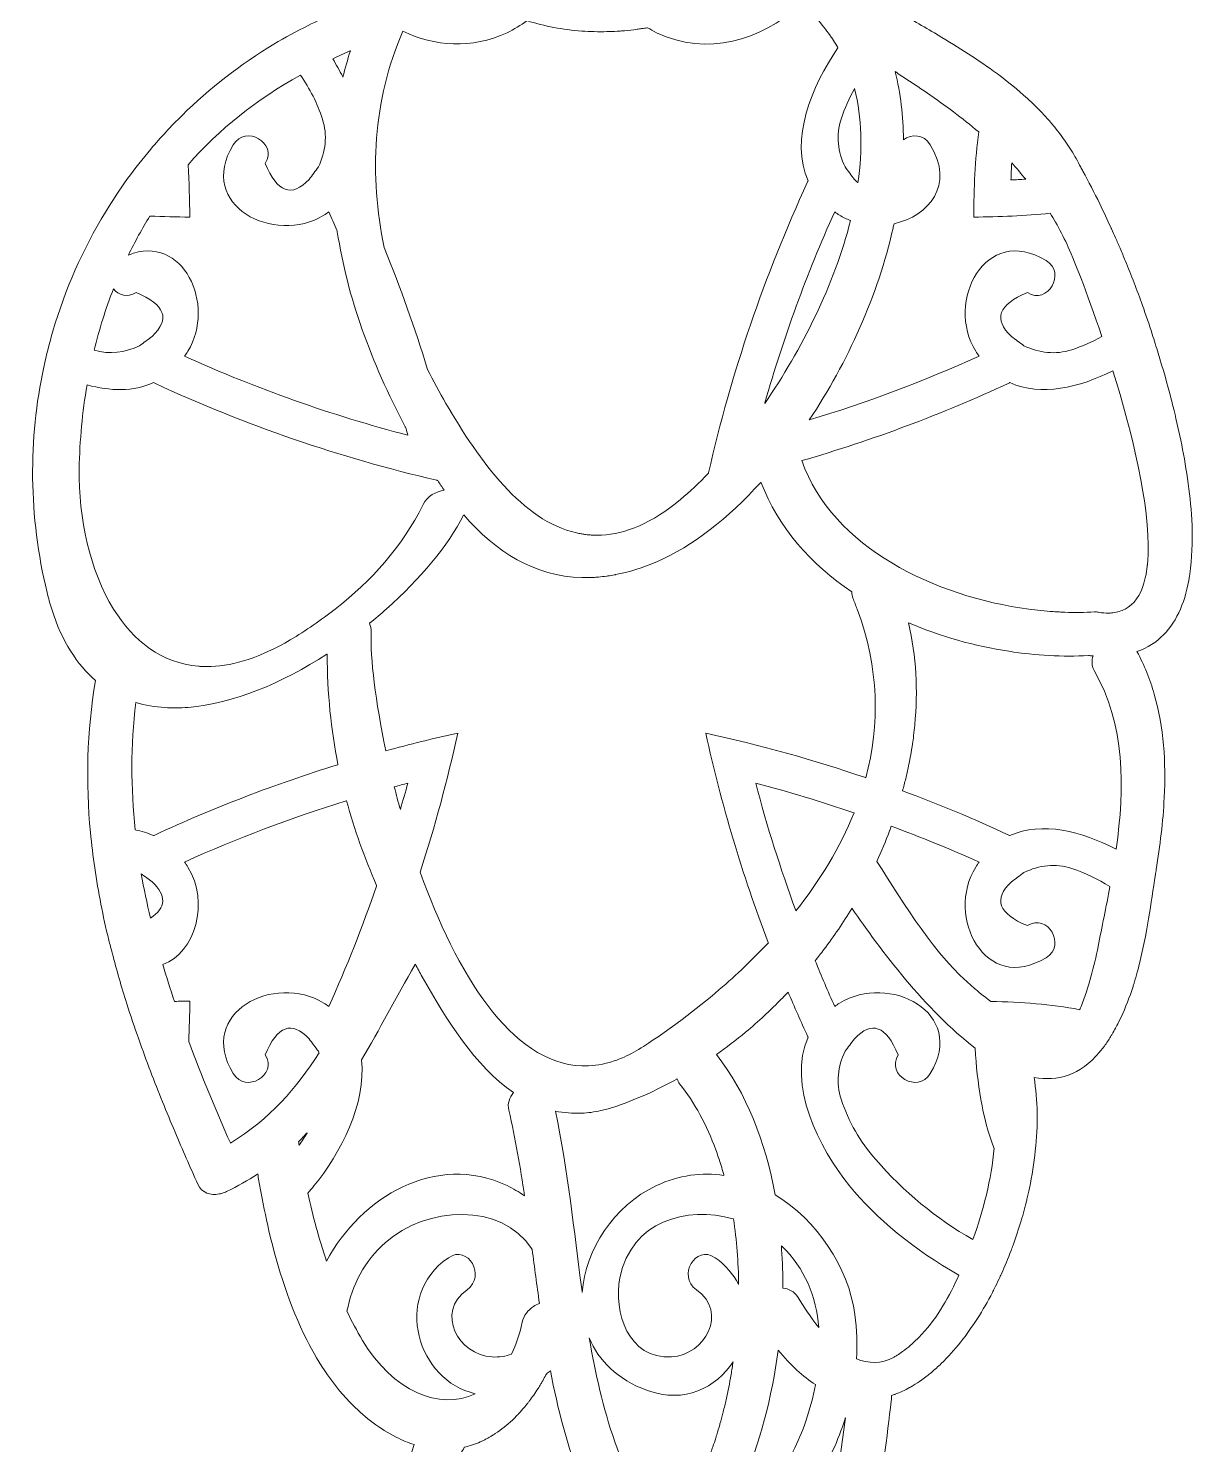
# Model space of a CAD drawing. Header units: inches. Extents: x -812 to 7891, y -3575 to 2748.
# Drawn here: x 3242.9 to 3512.2, y -1001.2 to -673.7 of the extents above; entities that cross this region are included whole.
import ezdxf

# ---------------------------------------------------------------- set-up
doc = ezdxf.new("R2010")
doc.units = ezdxf.units.IN
doc.header["$MEASUREMENT"] = 0
doc.layers.add('Layer 1', color=7, linetype='Continuous')

# ---------------------------------------------------------------- blocks, each defined once
blk = doc.blocks.new('block 49')
at = {"layer": 'Layer 1', "lineweight": 0}
for points, knots in [([(3511.69, -798.51), (3512.11, -794.95), (3512.18, -791.16), (3511.96, -787.31), (3511.78, -784.14), (3511.44, -780.94), (3510.98, -777.81), (3510.09, -771.68), (3508.82, -765.9), (3507.65, -761.21), (3507.51, -760.64), (3507.36, -760.03), (3507.22, -759.49), (3506.31, -755.93), (3505.29, -752.37), (3504.2, -748.83), (3503.75, -747.36), (3503.29, -745.89), (3502.82, -744.43), (3502.1, -742.2), (3501.36, -739.98), (3500.56, -737.77), (3499.32, -734.29), (3498, -730.84), (3496.58, -727.43), (3496.19, -726.48), (3495.79, -725.52), (3495.38, -724.57), (3495.04, -723.77), (3494.7, -722.97), (3494.34, -722.18), (3494.04, -721.49), (3493.73, -720.79), (3493.42, -720.1), (3493.38, -720.01), (3493.34, -719.92), (3493.29, -719.84), (3492.45, -717.98), (3491.58, -716.13), (3490.68, -714.29), (3489.43, -711.74), (3488.13, -709.21), (3486.78, -706.72), (3486.62, -706.42), (3486.46, -706.12), (3486.31, -705.83), (3485.95, -705.16), (3485.6, -704.49), (3485.23, -703.83), (3484.49, -702.53), (3483.71, -701.27), (3482.87, -700.06), (3482.46, -699.46), (3482.04, -698.87), (3481.6, -698.29), (3481.17, -697.71), (3480.73, -697.14), (3480.27, -696.58), (3479.95, -696.19), (3479.63, -695.8), (3479.3, -695.42), (3478.94, -695), (3478.58, -694.59), (3478.21, -694.18), (3478.2, -694.16), (3478.18, -694.14), (3478.15, -694.12), (3477.62, -693.54), (3477.08, -692.97), (3476.53, -692.41), (3475.42, -691.29), (3474.26, -690.19), (3473.07, -689.14), (3470.88, -687.19), (3468.56, -685.35), (3466.15, -683.61), (3461.79, -680.46), (3457.16, -677.59), (3452.44, -674.79), (3450.87, -673.86), (3449.28, -672.93), (3447.7, -672.01), (3446.2, -671.13), (3444.71, -670.26), (3443.22, -669.38), (3442.09, -668.72), (3440.97, -668.05), (3439.85, -667.37), (3437.65, -666.06), (3435.48, -664.72), (3433.35, -663.32), (3432.85, -663), (3432.35, -662.67), (3431.86, -662.34), (3431.25, -661.93), (3430.64, -661.52), (3430.04, -661.1), (3429.99, -661.05), (3429.94, -661), (3429.88, -660.96), (3429.43, -660.56), (3428.95, -660.19), (3428.48, -659.8), (3426.94, -658.53), (3425.32, -657.3), (3423.53, -656.16), (3423.51, -656.14), (3423.5, -656.13), (3423.48, -656.12), (3422.95, -655.66), (3422.4, -655.22), (3421.87, -654.76), (3421.6, -654.54), (3421.33, -654.33), (3421.07, -654.1), (3422.28, -652.56), (3423.31, -650.99), (3424.23, -649.39), (3432.98, -634.23), (3429.12, -616.37), (3418.74, -601.72), (3418.65, -601.59), (3418.55, -601.47), (3418.46, -601.34), (3418, -600.69), (3417.52, -600.05), (3417.03, -599.42), (3416.78, -599.1), (3416.53, -598.78), (3416.28, -598.47), (3415.71, -597.75), (3415.12, -597.04), (3414.52, -596.35), (3413.8, -595.52), (3413.06, -594.71), (3412.31, -593.91), (3411.65, -593.22), (3410.97, -592.53), (3410.28, -591.87), (3409.75, -591.34), (3409.21, -590.83), (3408.66, -590.33), (3408.64, -590.31), (3408.62, -590.29), (3408.6, -590.27), (3408.06, -589.78), (3407.51, -589.29), (3406.96, -588.82), (3406.76, -588.64), (3406.56, -588.47), (3406.35, -588.3), (3405.83, -587.86), (3405.3, -587.42), (3404.77, -587), (3404.77, -586.99), (3404.77, -586.97), (3404.76, -586.94), (3404.68, -584.95), (3404.64, -582.9), (3404.61, -580.82), (3404.52, -573.5), (3404.72, -565.7), (3404.79, -557.76), (3404.83, -553.78), (3404.82, -549.77), (3404.73, -545.77), (3404.66, -542.55), (3404.5, -539.34), (3404.28, -536.14), (3403.26, -521.46), (3400.4, -507.33), (3392.84, -495.89), (3392.5, -495.37), (3392.14, -494.89), (3391.76, -494.45), (3391.26, -493.84), (3390.75, -493.31), (3390.21, -492.86), (3384.46, -487.98), (3376.78, -491.09), (3370.9, -495.81), (3368.77, -497.53), (3366.86, -499.45), (3365.38, -501.3), (3357.71, -510.85), (3353.71, -524.04), (3351.98, -537.74), (3351.62, -540.64), (3351.37, -543.57), (3351.2, -546.49), (3350.54, -557.44), (3351.12, -568.3), (3352.27, -577.51), (3352.27, -577.53), (3352.3, -577.55), (3352.31, -577.6), (3352.05, -577.71), (3351.82, -577.82), (3351.57, -577.97), (3351.52, -578), (3351.48, -578.01), (3351.42, -578.04), (3348.6, -580.28), (3345.93, -582.82), (3343.45, -585.57), (3327.33, -603.43), (3319.32, -631.03), (3332.49, -652.39), (3331.6, -652.78), (3330.74, -653.33), (3330.06, -654.28), (3328.34, -656.64), (3326.79, -659.03), (3325.36, -661.44), (3324.17, -663.45), (3323.05, -665.46), (3322.04, -667.49), (3321.42, -667.41), (3320.7, -667.51), (3319.89, -667.76), (3319.82, -667.79), (3319.76, -667.79), (3319.69, -667.81), (3315.52, -669.34), (3311.51, -671.11), (3307.62, -673.06), (3304.92, -674.41), (3302.29, -675.84), (3299.73, -677.37), (3291.94, -682.07), (3284.83, -687.61), (3278.49, -693.84), (3275.94, -696.34), (3273.52, -698.95), (3271.23, -701.66), (3269.36, -703.87), (3267.57, -706.13), (3265.88, -708.47), (3264.05, -710.99), (3262.35, -713.58), (3260.74, -716.23), (3255.53, -724.8), (3251.45, -734.04), (3248.61, -743.72), (3247.81, -746.47), (3247.09, -749.24), (3246.49, -752.06), (3242.92, -768.71), (3242.96, -786.44), (3247.25, -804.15), (3247.57, -805.5), (3247.94, -806.78), (3248.33, -808.01), (3250.7, -815.48), (3254.2, -820.85), (3258.47, -824.52), (3256.42, -836.41), (3256.21, -848.12), (3257.29, -859.67), (3257.55, -862.4), (3257.87, -865.13), (3258.27, -867.84), (3259.09, -873.45), (3260.18, -879.02), (3261.53, -884.54), (3261.78, -885.53), (3262.06, -886.52), (3262.32, -887.52), (3263.34, -891.45), (3264.46, -895.36), (3265.69, -899.25), (3266.56, -901.98), (3267.48, -904.7), (3268.44, -907.41), (3269.32, -909.9), (3270.23, -912.38), (3271.18, -914.85), (3272.98, -919.58), (3274.88, -924.27), (3276.85, -928.93), (3278.56, -932.97), (3280.32, -936.99), (3282.11, -940.99), (3283.03, -943.05), (3285.08, -943.6), (3287.02, -943.24), (3287.23, -943.2), (3287.45, -943.15), (3287.66, -943.09), (3288.04, -942.98), (3288.41, -942.84), (3288.76, -942.67), (3291.35, -941.43), (3293.7, -940.06), (3295.89, -938.65), (3295.92, -938.63), (3295.94, -938.62), (3295.97, -938.6), (3296.14, -939.67), (3296.34, -940.76), (3296.54, -941.86), (3297.12, -945.09), (3297.78, -948.4), (3298.56, -951.75), (3300.58, -960.35), (3303.36, -969.12), (3307.32, -976.96), (3310.19, -982.64), (3313.68, -987.83), (3317.97, -992.1), (3320.92, -995.03), (3324.23, -997.55), (3327.98, -999.47), (3329.42, -1000.2), (3330.78, -1000.75), (3332.16, -1001.18), (3328.4, -1009.79), (3336.4, -1024.67), (3341.36, -1031.57), (3341.71, -1032.06), (3342.06, -1032.53), (3342.38, -1032.94), (3343.93, -1034.92), (3345.78, -1036.85), (3347.84, -1038.48), (3351.3, -1041.22), (3355.39, -1043.07), (3359.82, -1042.95), (3360.08, -1042.95), (3360.33, -1042.99), (3360.59, -1042.96), (3363.47, -1042.74), (3365.93, -1041.67), (3368.1, -1040.15), (3369.1, -1039.46), (3370.04, -1038.67), (3370.9, -1037.78), (3372.27, -1036.36), (3373.5, -1034.75), (3374.58, -1033.03), (3374.61, -1033), (3374.63, -1032.96), (3374.65, -1032.92), (3374.8, -1032.68), (3374.94, -1032.44), (3375.09, -1032.2), (3375.23, -1031.96), (3375.37, -1031.72), (3375.5, -1031.47), (3376.61, -1029.52), (3377.54, -1027.48), (3378.34, -1025.48), (3378.35, -1025.45), (3378.36, -1025.43), (3378.37, -1025.4), (3379.65, -1027.57), (3381.06, -1029.73), (3382.55, -1031.87), (3383.33, -1033.01), (3384.1, -1034.14), (3384.96, -1035.27), (3386.28, -1037), (3388.92, -1036.92), (3390.81, -1035.96), (3391.12, -1035.81), (3391.41, -1035.62), (3391.67, -1035.41), (3391.83, -1035.3), (3391.98, -1035.17), (3392.12, -1035.03), (3392.57, -1034.57), (3393.02, -1034.1), (3393.46, -1033.62), (3393.52, -1033.55), (3393.59, -1033.47), (3393.65, -1033.4), (3394.05, -1032.97), (3394.44, -1032.53), (3394.82, -1032.08), (3395.08, -1031.78), (3395.34, -1031.47), (3395.58, -1031.16), (3395.94, -1030.73), (3396.29, -1030.29), (3396.64, -1029.84), (3397.17, -1029.17), (3397.69, -1028.48), (3398.2, -1027.78), (3398.48, -1027.41), (3398.75, -1027.03), (3399.01, -1026.65), (3399.4, -1026.09), (3399.79, -1025.52), (3400.16, -1024.95), (3400.99, -1023.72), (3401.79, -1022.45), (3402.56, -1021.15), (3402.57, -1021.13), (3402.58, -1021.11), (3402.59, -1021.09), (3408.18, -1027.05), (3416.86, -1031.43), (3424.56, -1029.75), (3426.23, -1029.38), (3427.86, -1028.75), (3429.4, -1027.78), (3429.65, -1027.62), (3429.91, -1027.44), (3430.16, -1027.26), (3430.39, -1027.09), (3430.62, -1026.92), (3430.85, -1026.73), (3430.85, -1026.73), (3431.06, -1026.55), (3431.06, -1026.55), (3431.49, -1026.18), (3431.89, -1025.8), (3432.28, -1025.41), (3432.8, -1024.89), (3433.29, -1024.35), (3433.76, -1023.79), (3433.79, -1023.77), (3433.81, -1023.74), (3433.81, -1023.72), (3434.02, -1023.46), (3434.22, -1023.2), (3434.41, -1022.94), (3434.46, -1022.9), (3434.48, -1022.86), (3434.5, -1022.82), (3434.7, -1022.54), (3434.9, -1022.26), (3435.09, -1021.97), (3435.26, -1021.72), (3435.42, -1021.48), (3435.57, -1021.22), (3435.68, -1021.05), (3435.78, -1020.89), (3435.86, -1020.72), (3435.97, -1020.55), (3436.07, -1020.37), (3436.17, -1020.19), (3436.32, -1019.92), (3436.46, -1019.65), (3436.6, -1019.37), (3436.96, -1018.67), (3437.28, -1017.95), (3437.59, -1017.21), (3440.95, -1009.1), (3441.32, -999.1), (3442.48, -991.12), (3442.56, -990.66), (3442.56, -990.26), (3442.53, -989.86), (3442.53, -989.86), (3442.53, -989.85), (3442.53, -989.85), (3442.8, -989.76), (3443.07, -989.66), (3443.34, -989.57), (3443.35, -989.57), (3443.37, -989.56), (3443.38, -989.55), (3443.94, -989.34), (3444.5, -989.1), (3445.05, -988.84), (3445.61, -988.59), (3446.16, -988.3), (3446.71, -987.99), (3446.98, -987.84), (3447.26, -987.69), (3447.53, -987.52), (3448.2, -987.12), (3448.86, -986.69), (3449.51, -986.23), (3449.92, -985.94), (3450.33, -985.63), (3450.74, -985.32), (3451.08, -985.05), (3451.41, -984.78), (3451.75, -984.5), (3452.53, -983.86), (3453.3, -983.17), (3454.05, -982.43), (3455.6, -980.93), (3457.1, -979.26), (3458.53, -977.45), (3461.23, -974.06), (3463.69, -970.19), (3465.88, -965.99), (3466.03, -965.71), (3466.17, -965.42), (3466.3, -965.14), (3466.68, -964.38), (3467.05, -963.62), (3467.41, -962.85), (3467.59, -962.46), (3467.77, -962.07), (3467.95, -961.68), (3468.74, -959.94), (3469.49, -958.15), (3470.17, -956.34), (3470.33, -955.92), (3470.48, -955.51), (3470.64, -955.09), (3471.32, -953.23), (3471.95, -951.33), (3472.51, -949.42), (3472.75, -948.61), (3472.98, -947.8), (3473.2, -946.99), (3473.31, -946.56), (3473.42, -946.14), (3473.53, -945.72), (3473.57, -945.58), (3473.61, -945.45), (3473.64, -945.31), (3473.71, -945.03), (3473.78, -944.74), (3473.84, -944.46), (3474.04, -943.61), (3474.23, -942.77), (3474.41, -941.92), (3475.03, -939.01), (3475.49, -936.11), (3475.79, -933.25), (3476.42, -927.32), (3476.37, -921.56), (3475.49, -916.31), (3475.49, -916.31), (3475.49, -916.28), (3475.49, -916.28), (3480.95, -917.28), (3486.13, -915.77), (3490.61, -910.45), (3490.72, -910.32), (3490.83, -910.19), (3490.93, -910.07), (3491.02, -909.97), (3491.1, -909.87), (3491.19, -909.76), (3491.45, -909.45), (3491.71, -909.12), (3491.96, -908.76), (3492.45, -908.07), (3492.91, -907.35), (3493.34, -906.62), (3493.48, -906.39), (3493.61, -906.17), (3493.74, -905.95), (3494.26, -905.06), (3494.74, -904.14), (3495.2, -903.21), (3496.31, -900.97), (3497.26, -898.62), (3498.08, -896.2), (3498.18, -895.89), (3498.28, -895.59), (3498.38, -895.28), (3498.47, -895.03), (3498.55, -894.77), (3498.62, -894.52), (3498.76, -894.09), (3498.88, -893.66), (3499.01, -893.22), (3499.26, -892.35), (3499.5, -891.48), (3499.72, -890.6), (3500.65, -886.98), (3501.37, -883.27), (3501.98, -879.6), (3502.56, -876.12), (3503.07, -872.7), (3503.57, -869.4), (3503.63, -869.01), (3503.69, -868.6), (3503.75, -868.21), (3504.61, -862.75), (3505.32, -857.17), (3505.6, -851.59), (3506.01, -843.47), (3505.52, -835.37), (3503.28, -827.66), (3502.31, -824.3), (3501.02, -821), (3499.3, -817.82), (3504.18, -816.11), (3507.36, -812.59), (3509.34, -808.01), (3510.34, -805.7), (3511.02, -803.11), (3511.46, -800.35), (3511.53, -799.94), (3511.56, -799.51), (3511.62, -799.09), (3511.64, -798.9), (3511.67, -798.71), (3511.69, -798.51)], [0, 0, 0, 0, 1, 1, 1, 2, 2, 2, 3, 3, 3, 4, 4, 4, 5, 5, 5, 6, 6, 6, 7, 7, 7, 8, 8, 8, 9, 9, 9, 10, 10, 10, 11, 11, 11, 12, 12, 12, 13, 13, 13, 14, 14, 14, 15, 15, 15, 16, 16, 16, 17, 17, 17, 18, 18, 18, 19, 19, 19, 20, 20, 20, 21, 21, 21, 22, 22, 22, 23, 23, 23, 24, 24, 24, 25, 25, 25, 26, 26, 26, 27, 27, 27, 28, 28, 28, 29, 29, 29, 30, 30, 30, 31, 31, 31, 32, 32, 32, 33, 33, 33, 34, 34, 34, 35, 35, 35, 36, 36, 36, 37, 37, 37, 38, 38, 38, 39, 39, 39, 40, 40, 40, 41, 41, 41, 42, 42, 42, 43, 43, 43, 44, 44, 44, 45, 45, 45, 46, 46, 46, 47, 47, 47, 48, 48, 48, 49, 49, 49, 50, 50, 50, 51, 51, 51, 52, 52, 52, 53, 53, 53, 54, 54, 54, 55, 55, 55, 56, 56, 56, 57, 57, 57, 58, 58, 58, 59, 59, 59, 60, 60, 60, 61, 61, 61, 62, 62, 62, 63, 63, 63, 64, 64, 64, 65, 65, 65, 66, 66, 66, 67, 67, 67, 68, 68, 68, 69, 69, 69, 70, 70, 70, 71, 71, 71, 72, 72, 72, 73, 73, 73, 74, 74, 74, 75, 75, 75, 76, 76, 76, 77, 77, 77, 78, 78, 78, 79, 79, 79, 80, 80, 80, 81, 81, 81, 82, 82, 82, 83, 83, 83, 84, 84, 84, 85, 85, 85, 86, 86, 86, 87, 87, 87, 88, 88, 88, 89, 89, 89, 90, 90, 90, 91, 91, 91, 92, 92, 92, 93, 93, 93, 94, 94, 94, 95, 95, 95, 96, 96, 96, 97, 97, 97, 98, 98, 98, 99, 99, 99, 100, 100, 100, 101, 101, 101, 102, 102, 102, 103, 103, 103, 104, 104, 104, 105, 105, 105, 106, 106, 106, 107, 107, 107, 108, 108, 108, 109, 109, 109, 110, 110, 110, 111, 111, 111, 112, 112, 112, 113, 113, 113, 114, 114, 114, 115, 115, 115, 116, 116, 116, 117, 117, 117, 118, 118, 118, 119, 119, 119, 120, 120, 120, 121, 121, 121, 122, 122, 122, 123, 123, 123, 124, 124, 124, 125, 125, 125, 126, 126, 126, 127, 127, 127, 128, 128, 128, 129, 129, 129, 130, 130, 130, 131, 131, 131, 132, 132, 132, 133, 133, 133, 134, 134, 134, 135, 135, 135, 136, 136, 136, 137, 137, 137, 138, 138, 138, 139, 139, 139, 140, 140, 140, 141, 141, 141, 142, 142, 142, 143, 143, 143, 144, 144, 144, 145, 145, 145, 146, 146, 146, 147, 147, 147, 148, 148, 148, 149, 149, 149, 150, 150, 150, 151, 151, 151, 152, 152, 152, 153, 153, 153, 154, 154, 154, 155, 155, 155, 156, 156, 156, 157, 157, 157, 158, 158, 158, 159, 159, 159, 160, 160, 160, 161, 161, 161, 162, 162, 162, 163, 163, 163, 164, 164, 164, 165, 165, 165, 166, 166, 166, 167, 167, 167, 168, 168, 168, 169, 169, 169, 170, 170, 170, 171, 171, 171, 172, 172, 172, 173, 173, 173, 174, 174, 174, 175, 175, 175, 176, 176, 176, 177, 177, 177, 178, 178, 178, 179, 179, 179, 180, 180, 180, 181, 181, 181, 182, 182, 182, 183, 183, 183, 184, 184, 184, 185, 185, 185, 186, 186, 186, 187, 187, 187, 188, 188, 188, 189, 189, 189, 190, 190, 190, 191, 191, 191, 192, 192, 192, 193, 193, 193, 194, 194, 194, 195, 195, 195, 196, 196, 196, 197, 197, 197, 198, 198, 198, 199, 199, 199, 199]), ([(3424.25, -670.82), (3424.59, -671.07), (3424.94, -671.32), (3425.28, -671.57), (3426.4, -672.78), (3427.41, -674.04), (3428.31, -675.35), (3428.49, -675.61), (3428.68, -675.88), (3428.85, -676.15), (3429.21, -676.68), (3429.55, -677.22), (3429.87, -677.77), (3429.97, -677.93), (3430.06, -678.08), (3430.15, -678.24), (3430.15, -678.24), (3430.15, -678.25), (3430.14, -678.25), (3424.07, -687.05), (3418.94, -699.52), (3423.28, -709.01), (3423.23, -709.1), (3423.18, -709.16), (3423.14, -709.25), (3413.12, -730.89), (3405.47, -753.36), (3400.24, -776.5), (3400.23, -776.53), (3400.23, -776.55), (3400.22, -776.58), (3398.01, -778.88), (3395.84, -780.94), (3393.75, -782.67), (3387.13, -788.16), (3381.05, -790.62), (3375.46, -790.89), (3375.08, -790.91), (3374.71, -790.92), (3374.35, -790.92), (3374.07, -790.92), (3373.8, -790.91), (3373.53, -790.9), (3373.23, -790.89), (3372.93, -790.87), (3372.64, -790.85), (3372.29, -790.82), (3371.96, -790.79), (3371.62, -790.74), (3371.34, -790.7), (3371.06, -790.65), (3370.78, -790.6), (3370.43, -790.54), (3370.07, -790.47), (3369.72, -790.4), (3369.7, -790.39), (3369.68, -790.39), (3369.67, -790.38), (3357.2, -787.56), (3347.37, -773.98), (3339.48, -760.45), (3337.97, -757.87), (3336.58, -755.24), (3335.25, -752.58), (3332.34, -743.06), (3328.99, -733.68), (3325.23, -724.43), (3321.7, -707.61), (3322.59, -690.49), (3329.52, -674.4), (3336.92, -677.89), (3345.38, -678.6), (3353.63, -674.73), (3355.26, -673.96), (3356.76, -673), (3358.19, -671.97), (3358.2, -671.96), (3358.21, -671.96), (3358.22, -671.95), (3362.31, -673.23), (3366.57, -674.02), (3370.9, -674.34), (3372.83, -674.48), (3374.78, -674.53), (3376.72, -674.49), (3377.51, -674.47), (3378.3, -674.44), (3379.08, -674.39), (3379.21, -674.39), (3379.35, -674.38), (3379.5, -674.36), (3379.92, -674.34), (3380.34, -674.3), (3380.76, -674.27), (3381.74, -674.19), (3382.71, -674.08), (3383.69, -673.95), (3384.05, -673.9), (3384.4, -673.85), (3384.75, -673.79), (3384.75, -673.79), (3384.81, -673.79), (3384.81, -673.79), (3385.19, -673.73), (3385.57, -673.66), (3385.95, -673.6), (3386.01, -673.59), (3386.06, -673.58), (3386.12, -673.57), (3386.8, -673.97), (3387.46, -674.39), (3388.18, -674.73), (3399.99, -680.28), (3412.26, -676.5), (3421.18, -668.48), (3421.18, -668.48), (3421.19, -668.47), (3421.19, -668.47), (3421.86, -669), (3422.54, -669.53), (3423.22, -670.05), (3423.56, -670.32), (3423.9, -670.57), (3424.25, -670.82)], [0, 0, 0, 0, 1, 1, 1, 2, 2, 2, 3, 3, 3, 4, 4, 4, 5, 5, 5, 6, 6, 6, 7, 7, 7, 8, 8, 8, 9, 9, 9, 10, 10, 10, 11, 11, 11, 12, 12, 12, 13, 13, 13, 14, 14, 14, 15, 15, 15, 16, 16, 16, 17, 17, 17, 18, 18, 18, 19, 19, 19, 20, 20, 20, 21, 21, 21, 22, 22, 22, 23, 23, 23, 24, 24, 24, 25, 25, 25, 26, 26, 26, 27, 27, 27, 28, 28, 28, 29, 29, 29, 30, 30, 30, 31, 31, 31, 32, 32, 32, 33, 33, 33, 34, 34, 34, 35, 35, 35, 36, 36, 36, 37, 37, 37, 38, 38, 38, 39, 39, 39, 40, 40, 40, 41, 41, 41, 41]), ([(3315.68, -685), (3315.66, -684.96), (3315.64, -684.92), (3315.62, -684.88), (3314.9, -683.46), (3314.13, -682.09), (3313.31, -680.78), (3314.64, -680.17), (3315.93, -679.54), (3317.3, -678.98), (3317.33, -678.96), (3317.36, -678.95), (3317.39, -678.94), (3316.74, -680.95), (3316.18, -682.98), (3315.68, -685)], [0, 0, 0, 0, 1, 1, 1, 2, 2, 2, 3, 3, 3, 4, 4, 4, 5, 5, 5, 5]), ([(3443.11, -718.89), (3451.15, -717.12), (3457.19, -709.96), (3451.49, -700.63), (3449.96, -698.12), (3447.15, -698.18), (3445.29, -699.48), (3445.26, -694.02), (3444.66, -688.74), (3443.37, -683.75), (3443.37, -683.75), (3443.37, -683.74), (3443.37, -683.74), (3443.85, -684.05), (3444.32, -684.36), (3444.79, -684.67), (3446.83, -686.01), (3448.85, -687.35), (3450.85, -688.72), (3454.94, -691.55), (3458.92, -694.49), (3462.7, -697.69), (3461.82, -704.11), (3461.62, -710.76), (3461.54, -717.38), (3467.47, -717.3), (3473.43, -717.13), (3479.23, -716.46), (3479.65, -717.14), (3480.06, -717.83), (3480.45, -718.53), (3481.4, -720.18), (3482.29, -721.89), (3483.13, -723.69), (3484.45, -726.54), (3487.72, -734.73), (3491.18, -744.97), (3491.17, -744.98), (3491.16, -744.98), (3491.15, -744.98), (3488.95, -746.21), (3486.65, -747.25), (3484.23, -748.03), (3480.44, -749.25), (3476.67, -748.8), (3473.15, -747.12), (3472.18, -746.4), (3471.22, -745.67), (3470.25, -744.95), (3466, -740.97), (3467.23, -737.6), (3473.96, -734.84), (3478.69, -737.73), (3483, -730.31), (3478.29, -727.43), (3464.19, -718.81), (3454.95, -736.98), (3462, -748.39), (3462.25, -748.79), (3462.51, -749.16), (3462.77, -749.53), (3449.98, -755.31), (3436.88, -760.22), (3423.52, -764.28), (3432.41, -750.98), (3439.42, -735.35), (3442.88, -719.9), (3442.96, -719.56), (3443.04, -719.23), (3443.11, -718.89)], [0, 0, 0, 0, 1, 1, 1, 2, 2, 2, 3, 3, 3, 4, 4, 4, 5, 5, 5, 6, 6, 6, 7, 7, 7, 8, 8, 8, 9, 9, 9, 10, 10, 10, 11, 11, 11, 12, 12, 12, 13, 13, 13, 14, 14, 14, 15, 15, 15, 16, 16, 16, 17, 17, 17, 18, 18, 18, 19, 19, 19, 20, 20, 20, 21, 21, 21, 22, 22, 22, 23, 23, 23, 23]), ([(3330.01, -765.69), (3330.06, -765.79), (3330.12, -765.88), (3330.17, -765.97), (3330.2, -766.08), (3330.23, -766.18), (3330.26, -766.29), (3330.4, -766.79), (3330.55, -767.29), (3330.68, -767.79), (3313.01, -763.18), (3295.76, -757.09), (3279.04, -749.53), (3279.3, -749.16), (3279.56, -748.79), (3279.81, -748.39), (3286.42, -737.68), (3278.69, -721.03), (3266.06, -726.14), (3267.59, -723.05), (3269.21, -720.02), (3271.04, -717.13), (3274.1, -717.27), (3277.19, -717.34), (3280.27, -717.38), (3280.22, -713.34), (3280.12, -709.3), (3279.85, -705.3), (3287.02, -697.11), (3295.72, -690.13), (3305.84, -684.53), (3308.01, -687.65), (3309.75, -691.04), (3310.93, -694.69), (3312.15, -698.47), (3311.69, -702.25), (3310.01, -705.77), (3309.29, -706.74), (3308.57, -707.7), (3307.84, -708.67), (3303.86, -712.92), (3300.49, -711.68), (3297.73, -704.96), (3300.62, -700.22), (3293.2, -695.92), (3290.32, -700.63), (3281.71, -714.73), (3299.87, -723.96), (3311.28, -716.92), (3311.68, -716.67), (3312.05, -716.41), (3312.42, -716.15), (3313.06, -717.55), (3313.63, -718.98), (3314.23, -720.39), (3314.28, -720.51), (3314.33, -720.62), (3314.38, -720.74), (3316.68, -735.89), (3322.25, -751.04), (3330.01, -765.69)], [0, 0, 0, 0, 1, 1, 1, 2, 2, 2, 3, 3, 3, 4, 4, 4, 5, 5, 5, 6, 6, 6, 7, 7, 7, 8, 8, 8, 9, 9, 9, 10, 10, 10, 11, 11, 11, 12, 12, 12, 13, 13, 13, 14, 14, 14, 15, 15, 15, 16, 16, 16, 17, 17, 17, 18, 18, 18, 19, 19, 19, 20, 20, 20, 20]), ([(3433.99, -687.67), (3435.74, -694.42), (3435.86, -701.8), (3434.78, -709.41), (3434.77, -709.4), (3434.75, -709.39), (3434.74, -709.38), (3434.48, -709.15), (3434.23, -708.95), (3433.97, -708.67), (3433.24, -707.7), (3432.52, -706.74), (3431.79, -705.77), (3430.12, -702.25), (3429.66, -698.47), (3430.88, -694.69), (3431.67, -692.26), (3432.71, -689.94), (3433.95, -687.74), (3433.96, -687.72), (3433.98, -687.69), (3433.99, -687.67)], [0, 0, 0, 0, 1, 1, 1, 2, 2, 2, 3, 3, 3, 4, 4, 4, 5, 5, 5, 6, 6, 6, 7, 7, 7, 7]), ([(3473.56, -708.61), (3472.42, -708.67), (3471.29, -708.73), (3470.15, -708.76), (3470.19, -707.46), (3470.26, -706.16), (3470.33, -704.85), (3471.45, -706.05), (3472.5, -707.33), (3473.56, -708.61)], [0, 0, 0, 0, 1, 1, 1, 2, 2, 2, 3, 3, 3, 3]), ([(3433.06, -718.16), (3429.34, -732.97), (3421.75, -748.03), (3413.21, -760.45), (3413.22, -760.4), (3413.24, -760.35), (3413.25, -760.3), (3417.57, -745.24), (3422.9, -730.49), (3429.39, -716.15), (3429.76, -716.41), (3430.13, -716.67), (3430.53, -716.92), (3431.32, -717.41), (3432.16, -717.8), (3433.01, -718.14), (3433.03, -718.15), (3433.04, -718.15), (3433.06, -718.16)], [0, 0, 0, 0, 1, 1, 1, 2, 2, 2, 3, 3, 3, 4, 4, 4, 5, 5, 5, 6, 6, 6, 6]), ([(3267.85, -734.84), (3274.58, -737.6), (3275.81, -740.97), (3271.56, -744.95), (3270.59, -745.67), (3269.63, -746.4), (3268.66, -747.12), (3265.32, -748.71), (3261.74, -749.16), (3258.15, -748.16), (3259.33, -743.26), (3260.82, -738.53), (3262.61, -733.97), (3263.8, -735.4), (3265.78, -736.1), (3267.85, -734.84)], [0, 0, 0, 0, 1, 1, 1, 2, 2, 2, 3, 3, 3, 4, 4, 4, 5, 5, 5, 5]), ([(3493.74, -752.88), (3498.25, -767.4), (3502.3, -784.05), (3501.86, -795.39), (3501.85, -795.93), (3501.82, -796.46), (3501.77, -796.98), (3501.75, -797.24), (3501.73, -797.49), (3501.7, -797.74), (3501.69, -797.8), (3501.69, -797.86), (3501.68, -797.92), (3501.66, -798.15), (3501.63, -798.37), (3501.6, -798.59), (3501.55, -798.98), (3501.49, -799.35), (3501.43, -799.71), (3501.37, -800.07), (3501.3, -800.42), (3501.22, -800.77), (3501.13, -801.19), (3501.02, -801.61), (3500.9, -802), (3500.9, -802.01), (3500.9, -802.01), (3500.89, -802.02), (3500.05, -804.82), (3498.64, -806.9), (3496.53, -808.01), (3495.69, -808.45), (3494.75, -808.75), (3493.69, -808.87), (3493.51, -808.89), (3493.33, -808.9), (3493.14, -808.91), (3492.5, -808.95), (3491.82, -808.92), (3491.09, -808.83), (3490.87, -808.77), (3490.64, -808.73), (3490.4, -808.7), (3490.12, -808.67), (3489.82, -808.65), (3489.48, -808.66), (3487.26, -808.79), (3484.96, -808.81), (3482.59, -808.73), (3482.16, -808.72), (3481.72, -808.7), (3481.28, -808.67), (3480.84, -808.65), (3480.39, -808.62), (3479.94, -808.59), (3479, -808.53), (3478.05, -808.45), (3477.09, -808.35), (3476.15, -808.25), (3475.2, -808.14), (3474.25, -808.01), (3452.62, -805.11), (3428.89, -793.87), (3421.8, -773.68), (3438.14, -768.94), (3454.12, -762.97), (3469.66, -755.78), (3469.76, -755.74), (3469.82, -755.68), (3469.91, -755.64), (3477.09, -758.93), (3485.99, -756.77), (3493.71, -752.89), (3493.72, -752.89), (3493.73, -752.89), (3493.74, -752.88)], [0, 0, 0, 0, 1, 1, 1, 2, 2, 2, 3, 3, 3, 4, 4, 4, 5, 5, 5, 6, 6, 6, 7, 7, 7, 8, 8, 8, 9, 9, 9, 10, 10, 10, 11, 11, 11, 12, 12, 12, 13, 13, 13, 14, 14, 14, 15, 15, 15, 16, 16, 16, 17, 17, 17, 18, 18, 18, 19, 19, 19, 20, 20, 20, 21, 21, 21, 22, 22, 22, 23, 23, 23, 24, 24, 24, 25, 25, 25, 25]), ([(3313.89, -808.01), (3310.6, -810.58), (3307.13, -812.96), (3303.48, -815.13), (3296.65, -819.18), (3290.57, -821.07), (3285.19, -821.27), (3284.56, -821.3), (3283.95, -821.3), (3283.34, -821.27), (3283.09, -821.27), (3282.84, -821.25), (3282.59, -821.24), (3282.49, -821.24), (3282.39, -821.23), (3282.3, -821.22), (3273.74, -820.54), (3267.21, -815.39), (3262.65, -808.01), (3257.14, -799.1), (3254.51, -786.97), (3254.69, -775.59), (3254.79, -768.92), (3255.44, -762.45), (3256.5, -756.17), (3261.83, -757.61), (3267.23, -757.77), (3271.9, -755.64), (3271.99, -755.68), (3272.05, -755.74), (3272.14, -755.78), (3293.16, -765.51), (3314.97, -773.01), (3337.42, -778.22), (3337.48, -778.23), (3337.53, -778.25), (3337.59, -778.26), (3338.1, -779.01), (3338.57, -779.81), (3339.09, -780.53), (3337.19, -780.79), (3335.23, -781.87), (3334.23, -783.84), (3329.33, -793.57), (3322.26, -801.47), (3313.89, -808.01)], [0, 0, 0, 0, 1, 1, 1, 2, 2, 2, 3, 3, 3, 4, 4, 4, 5, 5, 5, 6, 6, 6, 7, 7, 7, 8, 8, 8, 9, 9, 9, 10, 10, 10, 11, 11, 11, 12, 12, 12, 13, 13, 13, 14, 14, 14, 15, 15, 15, 15]), ([(3414.05, -885.15), (3410.49, -888.96), (3406.68, -892.59), (3402.71, -895.98), (3397.1, -900.82), (3391.18, -905.22), (3385.19, -909.12), (3383.68, -910.11), (3382.18, -910.93), (3380.72, -911.57), (3379.58, -912.08), (3378.46, -912.49), (3377.35, -912.81), (3375.14, -913.43), (3372.99, -913.69), (3370.9, -913.62), (3354.49, -913.04), (3341.83, -891.98), (3333.53, -868.81), (3336.95, -858.26), (3339.87, -847.55), (3342.22, -836.69), (3336.65, -837.9), (3331.11, -839.27), (3325.61, -840.76), (3323.17, -829.29), (3321.99, -819.28), (3322.19, -813.43), (3322.21, -812.6), (3322.09, -811.89), (3321.84, -811.29), (3323.16, -810.22), (3324.44, -809.12), (3325.69, -808.01), (3333.58, -800.99), (3340.01, -793.3), (3343.58, -786.29), (3343.59, -786.27), (3343.6, -786.26), (3343.61, -786.24), (3351.1, -794.77), (3359.99, -800.45), (3370.9, -800.72), (3371.78, -800.74), (3372.68, -800.73), (3373.59, -800.69), (3373.98, -800.68), (3374.37, -800.65), (3374.76, -800.6), (3375.39, -800.55), (3376.03, -800.47), (3376.68, -800.38), (3376.77, -800.37), (3376.85, -800.36), (3376.94, -800.34), (3377.45, -800.27), (3377.97, -800.18), (3378.49, -800.08), (3378.56, -800.07), (3378.64, -800.05), (3378.71, -800.04), (3381.78, -799.45), (3385, -798.44), (3388.39, -796.98), (3396.55, -793.45), (3404.76, -787.01), (3412.3, -778.7), (3412.31, -778.69), (3412.32, -778.68), (3412.33, -778.67), (3416.36, -789.19), (3423.95, -797.64), (3433.36, -804.04), (3433.39, -804.52), (3433.4, -804.99), (3433.6, -805.47), (3433.95, -806.32), (3434.26, -807.17), (3434.58, -808.01), (3439.7, -821.65), (3439.86, -834.75), (3436.57, -846.99), (3436.56, -846.99), (3436.56, -846.99), (3436.55, -846.98), (3424.44, -842.86), (3412.11, -839.41), (3399.58, -836.69), (3403.16, -853.2), (3408.02, -869.36), (3414.04, -885.13), (3414.04, -885.14), (3414.05, -885.14), (3414.05, -885.15)], [0, 0, 0, 0, 1, 1, 1, 2, 2, 2, 3, 3, 3, 4, 4, 4, 5, 5, 5, 6, 6, 6, 7, 7, 7, 8, 8, 8, 9, 9, 9, 10, 10, 10, 11, 11, 11, 12, 12, 12, 13, 13, 13, 14, 14, 14, 15, 15, 15, 16, 16, 16, 17, 17, 17, 18, 18, 18, 19, 19, 19, 20, 20, 20, 21, 21, 21, 22, 22, 22, 23, 23, 23, 24, 24, 24, 25, 25, 25, 26, 26, 26, 27, 27, 27, 28, 28, 28, 29, 29, 29, 30, 30, 30, 31, 31, 31, 31]), ([(3494.48, -863.52), (3494.47, -863.51), (3494.46, -863.51), (3494.45, -863.5), (3486.57, -859.39), (3477.32, -856.99), (3469.91, -860.39), (3469.82, -860.34), (3469.76, -860.29), (3469.66, -860.25), (3461.59, -856.51), (3453.4, -853.11), (3445.1, -850.03), (3445.1, -850.03), (3445.09, -850.02), (3445.09, -850.02), (3445.22, -849.55), (3445.34, -849.08), (3445.47, -848.61), (3445.71, -847.67), (3445.94, -846.72), (3446.15, -845.78), (3446.26, -845.3), (3446.36, -844.83), (3446.46, -844.36), (3446.75, -842.93), (3447.02, -841.51), (3447.24, -840.08), (3447.29, -839.78), (3447.34, -839.47), (3447.38, -839.16), (3447.48, -838.54), (3447.57, -837.91), (3447.64, -837.29), (3447.65, -837.27), (3447.65, -837.25), (3447.65, -837.23), (3447.75, -836.42), (3447.84, -835.62), (3447.91, -834.82), (3448.67, -826.87), (3448.27, -818.91), (3446.48, -811.19), (3446.48, -811.18), (3446.48, -811.18), (3446.48, -811.17), (3453.89, -814.36), (3461.8, -816.56), (3469.65, -817.77), (3475.93, -818.74), (3482.16, -819.07), (3488.05, -818.74), (3488.4, -818.78), (3488.73, -818.78), (3489.09, -818.81), (3489.09, -818.81), (3489.14, -818.81), (3489.14, -818.81), (3488.79, -819.88), (3488.77, -821.01), (3489.41, -822.17), (3496.55, -834.78), (3496.5, -849.26), (3494.48, -863.52)], [0, 0, 0, 0, 1, 1, 1, 2, 2, 2, 3, 3, 3, 4, 4, 4, 5, 5, 5, 6, 6, 6, 7, 7, 7, 8, 8, 8, 9, 9, 9, 10, 10, 10, 11, 11, 11, 12, 12, 12, 13, 13, 13, 14, 14, 14, 15, 15, 15, 16, 16, 16, 17, 17, 17, 18, 18, 18, 19, 19, 19, 20, 20, 20, 21, 21, 21, 21]), ([(3314.43, -844), (3300.02, -848.46), (3285.92, -853.87), (3272.14, -860.25), (3272.05, -860.29), (3271.99, -860.34), (3271.9, -860.39), (3270.54, -859.77), (3269.12, -859.34), (3267.65, -859.08), (3266.63, -849.4), (3266.55, -839.58), (3267.8, -829.62), (3267.8, -829.61), (3267.8, -829.61), (3267.8, -829.6), (3269.94, -830.25), (3272.17, -830.63), (3274.47, -830.78), (3276.24, -830.9), (3278.06, -830.87), (3279.91, -830.72), (3290.28, -829.9), (3301.62, -825.12), (3311.98, -818.44), (3312.01, -818.42), (3312.03, -818.41), (3312.06, -818.39), (3312.04, -827.46), (3312.91, -835.87), (3314.53, -843.97), (3314.5, -843.98), (3314.46, -843.99), (3314.43, -844)], [0, 0, 0, 0, 1, 1, 1, 2, 2, 2, 3, 3, 3, 4, 4, 4, 5, 5, 5, 6, 6, 6, 7, 7, 7, 8, 8, 8, 9, 9, 9, 10, 10, 10, 11, 11, 11, 11]), ([(3327.56, -849.12), (3328.6, -848.84), (3329.63, -848.51), (3330.68, -848.23), (3330.15, -850.29), (3329.52, -852.31), (3328.95, -854.36), (3328.46, -852.6), (3327.99, -850.85), (3327.56, -849.12)], [0, 0, 0, 0, 1, 1, 1, 2, 2, 2, 3, 3, 3, 3]), ([(3411.12, -848.23), (3418.78, -850.23), (3426.34, -852.56), (3433.83, -855.11), (3433.84, -855.11), (3433.85, -855.12), (3433.86, -855.12), (3430.64, -863.14), (3426, -870.73), (3420.42, -877.77), (3420.42, -877.76), (3420.41, -877.74), (3420.41, -877.73), (3416.86, -868.04), (3413.73, -858.22), (3411.12, -848.23)], [0, 0, 0, 0, 1, 1, 1, 2, 2, 2, 3, 3, 3, 4, 4, 4, 5, 5, 5, 5]), ([(3289.66, -931.47), (3289.66, -931.46), (3289.65, -931.46), (3289.65, -931.45), (3286.24, -923.72), (3282.97, -915.89), (3280.01, -907.99), (3280.16, -904.89), (3280.23, -901.76), (3280.27, -898.65), (3279.09, -898.66), (3277.9, -898.68), (3276.72, -898.71), (3275.77, -895.88), (3274.87, -893.04), (3274.03, -890.19), (3281.52, -887.43), (3284.86, -875.82), (3279.81, -867.64), (3279.56, -867.24), (3279.3, -866.86), (3279.04, -866.49), (3291.22, -860.99), (3303.7, -856.28), (3316.4, -852.33), (3316.44, -852.32), (3316.47, -852.31), (3316.51, -852.3), (3318.32, -858.95), (3320.65, -865.44), (3323.47, -871.94), (3323.46, -871.98), (3323.44, -872.02), (3323.43, -872.06), (3320.19, -881.47), (3316.54, -890.76), (3312.42, -899.87), (3312.05, -899.61), (3311.68, -899.36), (3311.28, -899.11), (3299.87, -892.06), (3281.71, -901.3), (3290.32, -915.4), (3293.2, -920.11), (3300.62, -915.8), (3297.73, -911.07), (3300.49, -904.34), (3303.86, -903.1), (3307.84, -907.36), (3308.57, -908.32), (3309.29, -909.29), (3310.01, -910.25), (3310.06, -910.35), (3310.09, -910.47), (3310.13, -910.57), (3310.14, -910.59), (3310.14, -910.6), (3310.15, -910.62), (3304.95, -918.71), (3298.76, -925.97), (3289.66, -931.47)], [0, 0, 0, 0, 1, 1, 1, 2, 2, 2, 3, 3, 3, 4, 4, 4, 5, 5, 5, 6, 6, 6, 7, 7, 7, 8, 8, 8, 9, 9, 9, 10, 10, 10, 11, 11, 11, 12, 12, 12, 13, 13, 13, 14, 14, 14, 15, 15, 15, 16, 16, 16, 17, 17, 17, 18, 18, 18, 19, 19, 19, 20, 20, 20, 20]), ([(3490.31, -885.98), (3489.37, -890.75), (3488.1, -895.36), (3486.4, -899.91), (3486.32, -900.11), (3486.23, -900.27), (3486.14, -900.43), (3486.14, -900.44), (3486.14, -900.44), (3486.13, -900.45), (3486.1, -900.51), (3486.07, -900.57), (3486.04, -900.63), (3479.42, -899.3), (3472.49, -898.88), (3465.53, -898.72), (3463.87, -897.49), (3462.51, -896.37), (3461.73, -895.72), (3452.37, -887.86), (3445.65, -876.5), (3439.14, -866.33), (3440.22, -864.02), (3441.18, -861.66), (3442.08, -859.28), (3442.09, -859.25), (3442.1, -859.21), (3442.12, -859.18), (3442.24, -858.86), (3442.36, -858.53), (3442.48, -858.21), (3449.31, -860.76), (3456.09, -863.48), (3462.77, -866.49), (3462.51, -866.86), (3462.25, -867.24), (3462, -867.64), (3454.95, -879.05), (3464.19, -897.21), (3478.29, -888.6), (3483, -885.72), (3478.69, -878.29), (3473.96, -881.19), (3467.23, -878.43), (3466, -875.06), (3470.25, -871.08), (3471.22, -870.35), (3472.18, -869.63), (3473.15, -868.9), (3476.67, -867.23), (3480.44, -866.77), (3484.23, -867.99), (3487.35, -869), (3490.27, -870.44), (3493.01, -872.18), (3493.02, -872.19), (3493.03, -872.19), (3493.04, -872.2), (3492.17, -876.89), (3491.2, -881.51), (3490.31, -885.98)], [0, 0, 0, 0, 1, 1, 1, 2, 2, 2, 3, 3, 3, 4, 4, 4, 5, 5, 5, 6, 6, 6, 7, 7, 7, 8, 8, 8, 9, 9, 9, 10, 10, 10, 11, 11, 11, 12, 12, 12, 13, 13, 13, 14, 14, 14, 15, 15, 15, 16, 16, 16, 17, 17, 17, 18, 18, 18, 19, 19, 19, 20, 20, 20, 20]), ([(3271.17, -879.45), (3270.36, -876.04), (3269.63, -872.62), (3269.03, -869.18), (3269.88, -869.81), (3270.72, -870.44), (3271.56, -871.08), (3274.96, -874.26), (3274.79, -877.04), (3271.17, -879.45)], [0, 0, 0, 0, 1, 1, 1, 2, 2, 2, 3, 3, 3, 3]), ([(3466.24, -932.64), (3465.65, -939.85), (3463.75, -947.11), (3461.37, -953.78), (3461.36, -953.78), (3461.36, -953.77), (3461.35, -953.77), (3452.85, -948.93), (3445.32, -942.66), (3438.89, -935.3), (3435.31, -931.19), (3432.55, -926.51), (3430.88, -921.33), (3429.66, -917.55), (3430.12, -913.78), (3431.79, -910.25), (3432.52, -909.29), (3433.24, -908.32), (3433.97, -907.36), (3437.95, -903.1), (3441.32, -904.34), (3444.08, -911.07), (3441.19, -915.8), (3448.61, -920.11), (3451.49, -915.4), (3460.1, -901.3), (3441.94, -892.06), (3430.53, -899.11), (3430.13, -899.36), (3429.76, -899.61), (3429.39, -899.87), (3427.81, -896.38), (3426.33, -892.85), (3424.88, -889.31), (3425.55, -888.46), (3426.22, -887.59), (3426.88, -886.72), (3429.2, -883.66), (3431.37, -880.49), (3433.36, -877.22), (3433.37, -877.2), (3433.38, -877.19), (3433.39, -877.17), (3439.74, -886.49), (3450.56, -900.93), (3461.88, -909.49), (3461.88, -909.53), (3461.88, -909.57), (3461.89, -909.61), (3462.34, -917.59), (3463.46, -925.39), (3466.22, -932.59), (3466.23, -932.61), (3466.23, -932.62), (3466.24, -932.64)], [0, 0, 0, 0, 1, 1, 1, 2, 2, 2, 3, 3, 3, 4, 4, 4, 5, 5, 5, 6, 6, 6, 7, 7, 7, 8, 8, 8, 9, 9, 9, 10, 10, 10, 11, 11, 11, 12, 12, 12, 13, 13, 13, 14, 14, 14, 15, 15, 15, 16, 16, 16, 17, 17, 17, 18, 18, 18, 18]), ([(3354.04, -923.86), (3355.57, -930.52), (3356.69, -937.12), (3357.67, -943.67), (3357.66, -943.66), (3357.65, -943.66), (3357.64, -943.65), (3356.37, -942.78), (3355.05, -941.96), (3353.63, -941.3), (3337.16, -933.55), (3319.8, -943.96), (3311.89, -958.75), (3310.14, -953.61), (3308.69, -948.33), (3307.55, -943.04), (3308.04, -942.48), (3308.53, -941.92), (3308.98, -941.36), (3314.97, -934), (3321.2, -922.26), (3319.95, -912.23), (3324.13, -905.27), (3327.93, -897.82), (3332.4, -890.21), (3332.41, -890.18), (3332.42, -890.16), (3332.44, -890.13), (3332.97, -891.09), (3333.45, -892.06), (3334, -893.02), (3339.5, -902.79), (3346.23, -913.73), (3355.11, -919.81), (3354.19, -920.92), (3353.67, -922.3), (3354.04, -923.86)], [0, 0, 0, 0, 1, 1, 1, 2, 2, 2, 3, 3, 3, 4, 4, 4, 5, 5, 5, 6, 6, 6, 7, 7, 7, 8, 8, 8, 9, 9, 9, 10, 10, 10, 11, 11, 11, 12, 12, 12, 12]), ([(3449.58, -975.64), (3449.24, -976.02), (3448.89, -976.38), (3448.52, -976.74), (3447.45, -977.81), (3446.31, -978.8), (3445.09, -979.68), (3444.68, -979.97), (3444.26, -980.26), (3443.83, -980.53), (3443.6, -980.68), (3443.36, -980.82), (3443.13, -980.94), (3440.08, -982.59), (3437.16, -982.47), (3434.44, -981.34), (3434.63, -978.03), (3434.52, -974.63), (3434.05, -971.14), (3432.57, -960.05), (3425.29, -949.36), (3415.64, -943.44), (3413.4, -931.14), (3408.96, -919.84), (3402.03, -911), (3404.35, -909.37), (3406.61, -907.64), (3408.8, -905.8), (3410.28, -904.58), (3411.73, -903.31), (3413.14, -901.99), (3413.82, -901.35), (3414.5, -900.71), (3415.17, -900.05), (3415.22, -900), (3415.28, -899.94), (3415.35, -899.88), (3416, -899.24), (3416.65, -898.59), (3417.29, -897.93), (3417.75, -897.47), (3418.19, -897.01), (3418.63, -896.55), (3420.08, -899.97), (3421.57, -903.39), (3423.14, -906.77), (3423.18, -906.86), (3423.23, -906.93), (3423.28, -907.01), (3418.31, -917.88), (3425.76, -932.67), (3432.83, -941.36), (3438.85, -948.77), (3447.84, -956.18), (3458.07, -961.99), (3458.08, -961.99), (3458.09, -961.99), (3458.1, -962), (3455.99, -966.8), (3453.22, -971.69), (3449.58, -975.64)], [0, 0, 0, 0, 1, 1, 1, 2, 2, 2, 3, 3, 3, 4, 4, 4, 5, 5, 5, 6, 6, 6, 7, 7, 7, 8, 8, 8, 9, 9, 9, 10, 10, 10, 11, 11, 11, 12, 12, 12, 13, 13, 13, 14, 14, 14, 15, 15, 15, 16, 16, 16, 17, 17, 17, 18, 18, 18, 19, 19, 19, 20, 20, 20, 20]), ([(3370.9, -965.19), (3369.08, -951.72), (3367.75, -937.97), (3364.84, -924.11), (3364.83, -924.1), (3364.83, -924.09), (3364.83, -924.08), (3366.77, -924.49), (3368.79, -924.65), (3370.9, -924.55), (3372.34, -924.49), (3373.82, -924.3), (3375.35, -923.97), (3376.24, -923.78), (3377.15, -923.54), (3378.08, -923.24), (3380.62, -922.39), (3383.14, -921.42), (3385.61, -920.32), (3388.08, -919.22), (3390.52, -918), (3392.91, -916.66), (3392.93, -916.65), (3392.95, -916.64), (3392.97, -916.63), (3393.13, -917.03), (3393.24, -917.42), (3393.53, -917.78), (3397.03, -922.11), (3399.8, -927.32), (3401.91, -933.06), (3402.3, -934.09), (3402.64, -935.14), (3402.98, -936.21), (3403.18, -936.81), (3403.36, -937.43), (3403.54, -938.05), (3403.62, -938.35), (3403.71, -938.66), (3403.79, -938.96), (3398.72, -938.21), (3393.41, -938.84), (3388.18, -941.3), (3378.17, -946.01), (3371.76, -956.14), (3371.02, -966.02), (3370.98, -965.74), (3370.94, -965.47), (3370.9, -965.19)], [0, 0, 0, 0, 1, 1, 1, 2, 2, 2, 3, 3, 3, 4, 4, 4, 5, 5, 5, 6, 6, 6, 7, 7, 7, 8, 8, 8, 9, 9, 9, 10, 10, 10, 11, 11, 11, 12, 12, 12, 13, 13, 13, 14, 14, 14, 15, 15, 15, 16, 16, 16, 16]), ([(3306.42, -930.12), (3306.48, -930.06), (3306.54, -930), (3306.61, -929.93), (3306.87, -929.64), (3307.14, -929.36), (3307.41, -929.08), (3307.4, -929.1), (3307.39, -929.12), (3307.37, -929.14), (3306.79, -930.1), (3306.19, -931.05), (3305.54, -931.97), (3305.5, -931.7), (3305.45, -931.43), (3305.41, -931.17), (3305.76, -930.83), (3306.1, -930.47), (3306.42, -930.12)], [0, 0, 0, 0, 1, 1, 1, 2, 2, 2, 3, 3, 3, 4, 4, 4, 5, 5, 5, 6, 6, 6, 6]), ([(3350.15, -980.92), (3342.44, -980.49), (3336.94, -970.57), (3344.38, -965.39), (3348.88, -962.25), (3344.6, -954.81), (3340.05, -957.98), (3326.9, -967.13), (3333.09, -986.56), (3346.28, -989.41), (3337.98, -993.44), (3327.23, -988.82), (3320.18, -977.08), (3318.89, -974.91), (3317.72, -972.66), (3316.61, -970.36), (3317.79, -964.38), (3320.52, -958.82), (3325.52, -954.44), (3334.99, -946.12), (3352.22, -945.05), (3359.34, -955.91), (3359.37, -955.95), (3359.4, -956), (3359.43, -956.04), (3359.98, -960.23), (3360.53, -964.4), (3361.11, -968.53), (3361.09, -968.54), (3361.06, -968.55), (3361.04, -968.56), (3360.6, -968.74), (3360.17, -968.97), (3359.76, -969.23), (3358.49, -970.06), (3357.47, -971.3), (3357.13, -972.89), (3356.52, -975.69), (3355.68, -978.13), (3354.67, -980.25), (3354.66, -980.25), (3354.65, -980.26), (3354.64, -980.26), (3353.32, -980.75), (3351.83, -981.01), (3350.15, -980.92)], [0, 0, 0, 0, 1, 1, 1, 2, 2, 2, 3, 3, 3, 4, 4, 4, 5, 5, 5, 6, 6, 6, 7, 7, 7, 8, 8, 8, 9, 9, 9, 10, 10, 10, 11, 11, 11, 12, 12, 12, 13, 13, 13, 14, 14, 14, 15, 15, 15, 15]), ([(3407.14, -964.09), (3405.95, -961.82), (3404.24, -959.71), (3401.76, -957.98), (3397.21, -954.81), (3392.93, -962.25), (3397.43, -965.39), (3404.87, -970.57), (3399.37, -980.49), (3391.66, -980.92), (3381.66, -981.47), (3378.13, -970.51), (3379.74, -962.59), (3382.42, -949.46), (3395.06, -945.97), (3405.95, -948.99), (3405.96, -948.99), (3405.98, -949), (3405.99, -949), (3406.75, -953.91), (3407.13, -958.99), (3407.17, -964.14), (3407.16, -964.12), (3407.15, -964.11), (3407.14, -964.09)], [0, 0, 0, 0, 1, 1, 1, 2, 2, 2, 3, 3, 3, 4, 4, 4, 5, 5, 5, 6, 6, 6, 7, 7, 7, 8, 8, 8, 8]), ([(3417.08, -955.21), (3422.54, -960.4), (3425.11, -967.07), (3425.74, -974.12), (3423.82, -971.75), (3422.18, -969.24), (3420.92, -967.17), (3420.05, -965.74), (3418.77, -965.13), (3417.4, -965), (3417.45, -961.99), (3417.33, -959.01), (3417.13, -956.04), (3417.12, -955.76), (3417.1, -955.49), (3417.08, -955.21)], [0, 0, 0, 0, 1, 1, 1, 2, 2, 2, 3, 3, 3, 4, 4, 4, 5, 5, 5, 5]), ([(3405.44, -984.98), (3405.1, -986.94), (3404.71, -988.89), (3404.28, -990.81), (3404.07, -991.74), (3403.85, -992.66), (3403.62, -993.58), (3403.6, -993.69), (3403.57, -993.8), (3403.53, -993.91), (3403.32, -994.74), (3403.1, -995.56), (3402.87, -996.38), (3402.85, -996.45), (3402.84, -996.51), (3402.81, -996.58), (3402.59, -997.36), (3402.36, -998.14), (3402.12, -998.91), (3402.05, -999.15), (3401.98, -999.39), (3401.89, -999.63), (3401.68, -1000.32), (3401.45, -1001.01), (3401.21, -1001.69), (3400.9, -1002.63), (3400.56, -1003.56), (3400.22, -1004.47), (3397.54, -1011.63), (3394.09, -1018.13), (3389.94, -1023.5), (3389.94, -1023.49), (3389.93, -1023.49), (3389.93, -1023.48), (3379.89, -1008.62), (3375.43, -992.84), (3372.62, -976.52), (3374.79, -981.72), (3379.1, -986.15), (3386.08, -988.67), (3394.7, -991.78), (3401.98, -988.05), (3405.91, -982.02), (3405.76, -983.01), (3405.61, -983.99), (3405.44, -984.98)], [0, 0, 0, 0, 1, 1, 1, 2, 2, 2, 3, 3, 3, 4, 4, 4, 5, 5, 5, 6, 6, 6, 7, 7, 7, 8, 8, 8, 9, 9, 9, 10, 10, 10, 11, 11, 11, 12, 12, 12, 13, 13, 13, 14, 14, 14, 15, 15, 15, 15]), ([(3422.72, -995.77), (3421.07, -1000.62), (3418.69, -1005.16), (3415.87, -1009.48), (3418.03, -1012.79), (3419.93, -1016.24), (3421.45, -1019.86), (3416.36, -1019.47), (3410.15, -1014.14), (3408.07, -1010.3), (3412.11, -1000.8), (3414.88, -990.2), (3416.31, -979.41), (3416.31, -979.38), (3416.32, -979.35), (3416.32, -979.32), (3419.18, -982.85), (3422.07, -985.46), (3424.96, -987.31), (3424.95, -987.34), (3424.95, -987.36), (3424.94, -987.39), (3424.4, -990.26), (3423.63, -993.09), (3422.72, -995.77)], [0, 0, 0, 0, 1, 1, 1, 2, 2, 2, 3, 3, 3, 4, 4, 4, 5, 5, 5, 6, 6, 6, 7, 7, 7, 8, 8, 8, 8]), ([(3373.79, -1017.01), (3373.39, -1017.11), (3373.01, -1017.26), (3372.64, -1017.44), (3372.63, -1017.44), (3372.63, -1017.45), (3372.63, -1017.45), (3371.99, -1017.77), (3371.4, -1018.23), (3370.9, -1018.81), (3370.5, -1019.29), (3370.15, -1019.82), (3369.91, -1020.49), (3368.86, -1023.47), (3367.18, -1029.23), (3364.04, -1031.75), (3363.81, -1031.93), (3363.57, -1032.1), (3363.33, -1032.25), (3362.66, -1032.65), (3361.93, -1032.91), (3361.13, -1032.97), (3361.11, -1032.97), (3361.08, -1032.96), (3361.06, -1032.96), (3359.47, -1031.94), (3357.75, -1031.01), (3355.73, -1030.28), (3355.31, -1030.13), (3354.92, -1030.08), (3354.5, -1029.96), (3352.92, -1028.54), (3351.52, -1026.88), (3350.46, -1025.58), (3347.16, -1021.59), (3344.78, -1016.81), (3343, -1011.96), (3342.23, -1009.86), (3341.79, -1007.7), (3341.57, -1005.47), (3341.52, -1004.98), (3341.54, -1004.67), (3341.57, -1004.44), (3342.57, -1003.77), (3343.29, -1002.86), (3343.71, -1001.83), (3343.71, -1001.82), (3343.72, -1001.82), (3343.72, -1001.81), (3345, -1001.5), (3346.24, -1001.08), (3347.44, -1000.55), (3347.68, -1000.44), (3347.92, -1000.33), (3348.15, -1000.22), (3348.39, -1000.11), (3348.62, -999.99), (3348.86, -999.86), (3349.09, -999.74), (3349.32, -999.61), (3349.55, -999.48), (3349.77, -999.35), (3349.99, -999.22), (3350.21, -999.09), (3350.22, -999.09), (3350.23, -999.08), (3350.25, -999.07), (3350.47, -998.93), (3350.69, -998.79), (3350.9, -998.65), (3352.29, -997.74), (3353.61, -996.68), (3354.86, -995.51), (3355.07, -995.31), (3355.28, -995.1), (3355.49, -994.89), (3355.72, -994.66), (3355.95, -994.43), (3356.16, -994.2), (3356.36, -994), (3356.56, -993.79), (3356.73, -993.58), (3356.96, -993.33), (3357.18, -993.08), (3357.39, -992.83), (3357.51, -992.69), (3357.63, -992.56), (3357.74, -992.42), (3358.04, -992.06), (3358.34, -991.69), (3358.61, -991.32), (3358.68, -991.24), (3358.74, -991.16), (3358.8, -991.08), (3359.14, -990.64), (3359.47, -990.18), (3359.79, -989.72), (3360.13, -989.23), (3360.47, -988.72), (3360.79, -988.21), (3361.02, -987.86), (3361.24, -987.5), (3361.46, -987.13), (3361.6, -986.9), (3361.74, -986.67), (3361.87, -986.43), (3362.12, -985.98), (3362.37, -985.52), (3362.62, -985.06), (3362.66, -985), (3362.69, -984.94), (3362.72, -984.88), (3363.02, -984.65), (3363.3, -984.41), (3363.58, -984.17), (3363.6, -984.15), (3363.63, -984.13), (3363.65, -984.11), (3365.33, -992.93), (3367.58, -1001.57), (3370.9, -1010.04), (3371.82, -1012.37), (3372.77, -1014.69), (3373.86, -1016.99), (3373.84, -1017), (3373.81, -1017), (3373.79, -1017.01)], [0, 0, 0, 0, 1, 1, 1, 2, 2, 2, 3, 3, 3, 4, 4, 4, 5, 5, 5, 6, 6, 6, 7, 7, 7, 8, 8, 8, 9, 9, 9, 10, 10, 10, 11, 11, 11, 12, 12, 12, 13, 13, 13, 14, 14, 14, 15, 15, 15, 16, 16, 16, 17, 17, 17, 18, 18, 18, 19, 19, 19, 20, 20, 20, 21, 21, 21, 22, 22, 22, 23, 23, 23, 24, 24, 24, 25, 25, 25, 26, 26, 26, 27, 27, 27, 28, 28, 28, 29, 29, 29, 30, 30, 30, 31, 31, 31, 32, 32, 32, 33, 33, 33, 34, 34, 34, 35, 35, 35, 36, 36, 36, 37, 37, 37, 38, 38, 38, 39, 39, 39, 40, 40, 40, 41, 41, 41, 42, 42, 42, 42]), ([(3428.68, -1012.74), (3428.55, -1013.2), (3428.4, -1013.66), (3428.24, -1014.12), (3428.24, -1014.12), (3428.09, -1014.54), (3428.09, -1014.54), (3427.26, -1012.83), (3426.37, -1011.14), (3425.41, -1009.48), (3428.05, -1004.91), (3430.21, -1000.16), (3431.79, -995.22), (3431.82, -995.14), (3431.84, -995.06), (3431.87, -994.98), (3431.11, -1000.94), (3430.46, -1007), (3428.68, -1012.74)], [0, 0, 0, 0, 1, 1, 1, 2, 2, 2, 3, 3, 3, 4, 4, 4, 5, 5, 5, 6, 6, 6, 6])]:
    blk.add_open_spline(points, degree=3, knots=knots, dxfattribs=at)

msp = doc.modelspace()

# ---------------------------------------------------------------- block references
at = {"layer": 'Layer 1'}
msp.add_blockref('block 49', (0, 0), dxfattribs=at)

doc.saveas('drawing.dxf')
